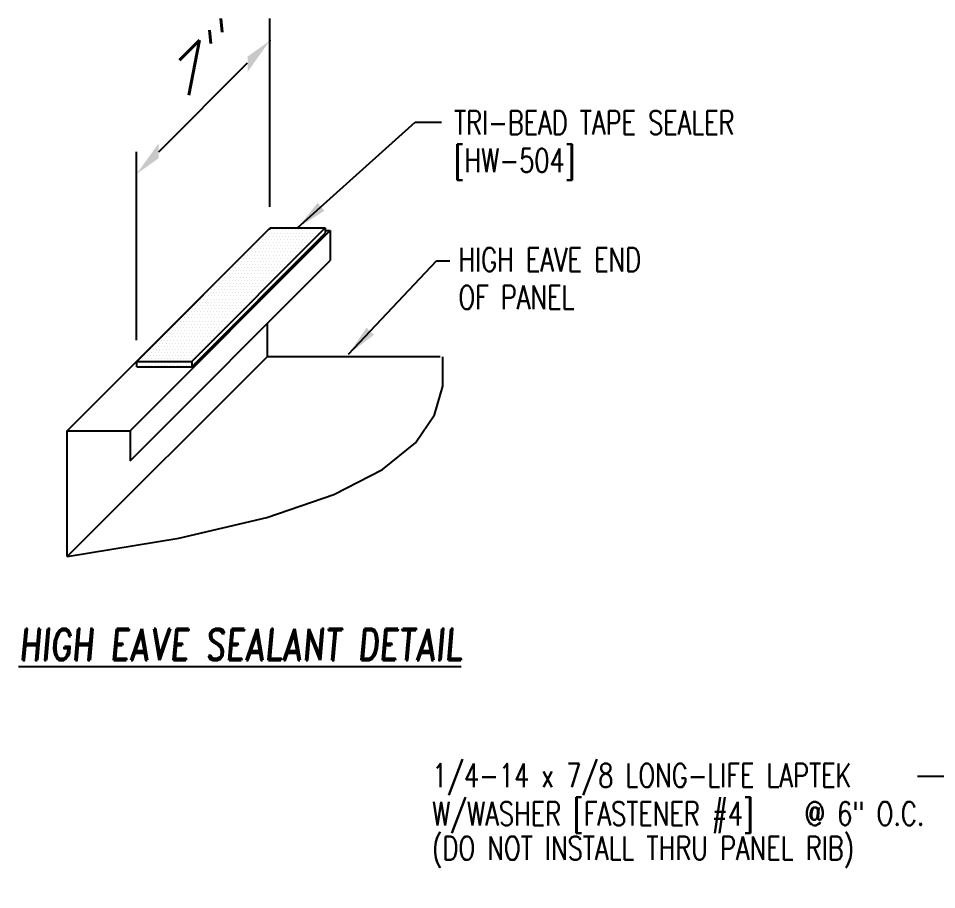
# Model space of a CAD drawing. Header units: inches. Extents: x 6.5 to 43, y 5.8 to 47.6.
# Drawn here: x 6.52 to 21.12, y 32.16 to 46.01 of the extents above; entities that cross this region are included whole.
import ezdxf

# ---------------------------------------------------------------- set-up
doc = ezdxf.new("R2010")
doc.units = ezdxf.units.IN
doc.header["$MEASUREMENT"] = 0
for name, color, linetype in [('DIM', 2, 'Continuous'), ('LABEL', 6, 'Continuous'), ('PANEL', 11, 'Continuous'), ('TAPE', 8, 'Continuous'), ('TEXT', 2, 'Continuous')]:
    doc.layers.add(name, color=color, linetype=linetype)
doc.styles.add('ROMAND', font='romand', dxfattribs={"height": 0.075})
doc.styles.add('ROMANS', font='ROMANS.SHX', dxfattribs={"width": 0.75})
doc.styles.add('TEXT', font='SIMPLEX', dxfattribs={"width": 0.75, "height": 6})
doc.styles.add('TEXT1', font='ROMANS.shx', dxfattribs={"width": 0.75, "height": 0.375})
doc.dimstyles.new('DETAIL$7', dxfattribs={"dimscale": 4, "dimtxt": 6, "dimasz": 0.125, "dimexe": 0.0625, "dimexo": 0.125, "dimgap": 0.0625, "dimtad": 1, "dimdec": 5, "dimzin": 3, "dimdsep": 46, "dimlunit": 4, "dimtxsty": 'TEXT', "dimblk": 'ARCHTICK', "dimcen": 0.0625, "dimclrd": 7, "dimclre": 7, "dimclrt": 2, "dimadec": 0, "dimazin": 0, "dimtfac": 0.666667, "dimtdec": 5, "dimtmove": 0, "dimatfit": 3, "dimfxl": 0, "dimfrac": 2, "dimtolj": 1, "dimtzin": 3, "dimarcsym": 0})

# ---------------------------------------------------------------- blocks, each defined once
blk = doc.blocks.new('FD-F4')
at = {"layer": 'TEXT', "style": 'TEXT1', "width": 0.75}
for s, p in [('1/4-14 x 7/8 LONG-LIFE LAPTEK', (0.0047, -0.0408)), ('W/WASHER [FASTENER #4]', (0.0047, -0.1926))]:
    blk.add_text(s, height=0.09375, dxfattribs=at).set_placement(p)
blk.add_attdef('(QUANTITY)', (1.4847, -0.1926), '', height=0.0938, dxfattribs=at)
at = {"layer": 'TEXT', "style": 'TEXT1', "flags": 1}
for tag, p in [('Color', (0.0624, -0.4349)), ('Calc', (0.0624, -0.4349)), ('Opt1', (0.0624, -0.4349)), ('Opt2', (0.0624, -0.4349)), ('Opt3', (0.0624, -0.4349)), ('Description', (0.0624, -0.4349)), ('Multiple', (0.0624, -0.4349)), ('Part', (0.0624, -0.4349)), ('Spare1', (0.0624, -0.6224)), ('Spare2', (0.0624, -0.6224)), ('Spare3', (0.0624, -0.6224)), ('Spare4', (0.0624, -0.6224)), ('Spare5', (0.0624, -0.6224)), ('Spare6', (0.0624, -0.6224)), ('Spare7', (0.0624, -0.6224)), ('Spare8', (0.0624, -0.6224)), ('Spare9', (0.0624, -0.6224)), ('Spare10', (0.0624, -0.6224))]:
    blk.add_attdef(tag, p, '', height=0.0938, dxfattribs=at)
blk = doc.blocks.new('*X19')
at = {"color": 0}
for p, q in [((73.725, 86.45), (73.725, 86.45)), ((73.775, 86.45), (73.775, 86.45)), ((73.8, 86.5), (73.8, 86.5)), ((73.825, 86.45), (73.825, 86.45)), ((73.85, 86.5), (73.85, 86.5)), ((73.875, 86.45), (73.875, 86.45)), ((73.9, 86.5), (73.9, 86.5)), ((73.925, 86.45), (73.925, 86.45)), ((73.95, 86.5), (73.95, 86.5)), ((73.975, 86.45), (73.975, 86.45)), ((74, 86.5), (74, 86.5)), ((74.025, 86.45), (74.025, 86.45)), ((74.05, 86.5), (74.05, 86.5)), ((74.075, 86.45), (74.075, 86.45)), ((74.1, 86.5), (74.1, 86.5)), ((74.125, 86.45), (74.125, 86.45)), ((74.15, 86.5), (74.15, 86.5)), ((74.175, 86.45), (74.175, 86.45)), ((74.2, 86.5), (74.2, 86.5)), ((74.225, 86.45), (74.225, 86.45)), ((74.25, 86.5), (74.25, 86.5)), ((74.275, 86.45), (74.275, 86.45)), ((74.3, 86.5), (74.3, 86.5)), ((74.325, 86.45), (74.325, 86.45)), ((74.35, 86.5), (74.35, 86.5)), ((74.375, 86.45), (74.375, 86.45)), ((74.4, 86.5), (74.4, 86.5)), ((74.425, 86.45), (74.425, 86.45)), ((74.45, 86.5), (74.45, 86.5)), ((74.475, 86.45), (74.475, 86.45)), ((74.5, 86.5), (74.5, 86.5)), ((74.525, 86.45), (74.525, 86.45)), ((74.55, 86.5), (74.55, 86.5)), ((74.575, 86.45), (74.575, 86.45)), ((74.6, 86.5), (74.6, 86.5)), ((74.625, 86.45), (74.625, 86.45)), ((74.675, 86.45), (74.675, 86.45)), ((73.6, 86.3), (73.6, 86.3)), ((73.625, 86.35), (73.625, 86.35)), ((73.65, 86.3), (73.65, 86.3)), ((73.675, 86.35), (73.675, 86.35)), ((73.7, 86.4), (73.7, 86.4)), ((73.7, 86.3), (73.7, 86.3)), ((73.725, 86.35), (73.725, 86.35)), ((73.75, 86.4), (73.75, 86.4)), ((73.75, 86.3), (73.75, 86.3)), ((73.775, 86.35), (73.775, 86.35)), ((73.8, 86.4), (73.8, 86.4)), ((73.8, 86.3), (73.8, 86.3)), ((73.825, 86.35), (73.825, 86.35)), ((73.85, 86.4), (73.85, 86.4)), ((73.85, 86.3), (73.85, 86.3)), ((73.875, 86.35), (73.875, 86.35)), ((73.9, 86.4), (73.9, 86.4)), ((73.9, 86.3), (73.9, 86.3)), ((73.925, 86.35), (73.925, 86.35)), ((73.95, 86.4), (73.95, 86.4)), ((73.95, 86.3), (73.95, 86.3)), ((73.975, 86.35), (73.975, 86.35)), ((74, 86.4), (74, 86.4)), ((74, 86.3), (74, 86.3)), ((74.025, 86.35), (74.025, 86.35)), ((74.05, 86.4), (74.05, 86.4)), ((74.05, 86.3), (74.05, 86.3)), ((74.075, 86.35), (74.075, 86.35)), ((74.1, 86.4), (74.1, 86.4)), ((74.1, 86.3), (74.1, 86.3)), ((74.125, 86.35), (74.125, 86.35)), ((74.15, 86.4), (74.15, 86.4)), ((74.15, 86.3), (74.15, 86.3)), ((74.175, 86.35), (74.175, 86.35)), ((74.2, 86.4), (74.2, 86.4)), ((74.2, 86.3), (74.2, 86.3)), ((74.225, 86.35), (74.225, 86.35)), ((74.25, 86.4), (74.25, 86.4)), ((74.25, 86.3), (74.25, 86.3)), ((74.275, 86.35), (74.275, 86.35)), ((74.3, 86.4), (74.3, 86.4)), ((74.3, 86.3), (74.3, 86.3)), ((74.325, 86.35), (74.325, 86.35)), ((74.35, 86.4), (74.35, 86.4)), ((74.35, 86.3), (74.35, 86.3)), ((74.375, 86.35), (74.375, 86.35)), ((74.4, 86.4), (74.4, 86.4)), ((74.4, 86.3), (74.4, 86.3)), ((74.425, 86.35), (74.425, 86.35)), ((74.45, 86.4), (74.45, 86.4)), ((74.45, 86.3), (74.45, 86.3)), ((74.475, 86.35), (74.475, 86.35)), ((74.5, 86.4), (74.5, 86.4)), ((74.5, 86.3), (74.5, 86.3)), ((74.525, 86.35), (74.525, 86.35)), ((74.55, 86.4), (74.55, 86.4)), ((74.575, 86.35), (74.575, 86.35)), ((74.6, 86.4), (74.6, 86.4)), ((73.425, 86.15), (73.425, 86.15)), ((73.475, 86.15), (73.475, 86.15)), ((73.5, 86.2), (73.5, 86.2)), ((73.525, 86.25), (73.525, 86.25)), ((73.525, 86.15), (73.525, 86.15)), ((73.55, 86.2), (73.55, 86.2)), ((73.575, 86.25), (73.575, 86.25)), ((73.575, 86.15), (73.575, 86.15)), ((73.6, 86.2), (73.6, 86.2)), ((73.625, 86.25), (73.625, 86.25)), ((73.625, 86.15), (73.625, 86.15)), ((73.65, 86.2), (73.65, 86.2)), ((73.675, 86.25), (73.675, 86.25)), ((73.675, 86.15), (73.675, 86.15)), ((73.7, 86.2), (73.7, 86.2)), ((73.725, 86.25), (73.725, 86.25)), ((73.725, 86.15), (73.725, 86.15)), ((73.75, 86.2), (73.75, 86.2)), ((73.775, 86.25), (73.775, 86.25)), ((73.775, 86.15), (73.775, 86.15)), ((73.8, 86.2), (73.8, 86.2)), ((73.825, 86.25), (73.825, 86.25)), ((73.825, 86.15), (73.825, 86.15)), ((73.85, 86.2), (73.85, 86.2)), ((73.875, 86.25), (73.875, 86.25)), ((73.875, 86.15), (73.875, 86.15)), ((73.9, 86.2), (73.9, 86.2)), ((73.925, 86.25), (73.925, 86.25)), ((73.925, 86.15), (73.925, 86.15)), ((73.95, 86.2), (73.95, 86.2)), ((73.975, 86.25), (73.975, 86.25)), ((73.975, 86.15), (73.975, 86.15)), ((74, 86.2), (74, 86.2)), ((74.025, 86.25), (74.025, 86.25)), ((74.025, 86.15), (74.025, 86.15)), ((74.05, 86.2), (74.05, 86.2)), ((74.075, 86.25), (74.075, 86.25)), ((74.075, 86.15), (74.075, 86.15)), ((74.1, 86.2), (74.1, 86.2)), ((74.125, 86.25), (74.125, 86.25)), ((74.125, 86.15), (74.125, 86.15)), ((74.15, 86.2), (74.15, 86.2)), ((74.175, 86.25), (74.175, 86.25)), ((74.175, 86.15), (74.175, 86.15)), ((74.2, 86.2), (74.2, 86.2)), ((74.225, 86.25), (74.225, 86.25)), ((74.225, 86.15), (74.225, 86.15)), ((74.25, 86.2), (74.25, 86.2)), ((74.275, 86.25), (74.275, 86.25)), ((74.275, 86.15), (74.275, 86.15)), ((74.3, 86.2), (74.3, 86.2)), ((74.325, 86.25), (74.325, 86.25)), ((74.325, 86.15), (74.325, 86.15)), ((74.35, 86.2), (74.35, 86.2)), ((74.375, 86.25), (74.375, 86.25)), ((74.375, 86.15), (74.375, 86.15)), ((74.4, 86.2), (74.4, 86.2)), ((74.425, 86.25), (74.425, 86.25)), ((74.475, 86.25), (74.475, 86.25)), ((73.3, 86), (73.3, 86)), ((73.325, 86.05), (73.325, 86.05)), ((73.35, 86), (73.35, 86)), ((73.375, 86.05), (73.375, 86.05)), ((73.4, 86.1), (73.4, 86.1)), ((73.4, 86), (73.4, 86)), ((73.425, 86.05), (73.425, 86.05)), ((73.45, 86.1), (73.45, 86.1)), ((73.45, 86), (73.45, 86)), ((73.475, 86.05), (73.475, 86.05)), ((73.5, 86.1), (73.5, 86.1)), ((73.5, 86), (73.5, 86)), ((73.525, 86.05), (73.525, 86.05)), ((73.55, 86.1), (73.55, 86.1)), ((73.55, 86), (73.55, 86)), ((73.575, 86.05), (73.575, 86.05)), ((73.6, 86.1), (73.6, 86.1)), ((73.6, 86), (73.6, 86)), ((73.625, 86.05), (73.625, 86.05)), ((73.65, 86.1), (73.65, 86.1)), ((73.65, 86), (73.65, 86)), ((73.675, 86.05), (73.675, 86.05)), ((73.7, 86.1), (73.7, 86.1)), ((73.7, 86), (73.7, 86)), ((73.725, 86.05), (73.725, 86.05)), ((73.75, 86.1), (73.75, 86.1)), ((73.75, 86), (73.75, 86)), ((73.775, 86.05), (73.775, 86.05)), ((73.8, 86.1), (73.8, 86.1)), ((73.8, 86), (73.8, 86)), ((73.825, 86.05), (73.825, 86.05)), ((73.85, 86.1), (73.85, 86.1)), ((73.85, 86), (73.85, 86)), ((73.875, 86.05), (73.875, 86.05)), ((73.9, 86.1), (73.9, 86.1)), ((73.9, 86), (73.9, 86)), ((73.925, 86.05), (73.925, 86.05)), ((73.95, 86.1), (73.95, 86.1)), ((73.95, 86), (73.95, 86)), ((73.975, 86.05), (73.975, 86.05)), ((74, 86.1), (74, 86.1)), ((74, 86), (74, 86)), ((74.025, 86.05), (74.025, 86.05)), ((74.05, 86.1), (74.05, 86.1)), ((74.05, 86), (74.05, 86)), ((74.075, 86.05), (74.075, 86.05)), ((74.1, 86.1), (74.1, 86.1)), ((74.1, 86), (74.1, 86)), ((74.125, 86.05), (74.125, 86.05)), ((74.15, 86.1), (74.15, 86.1)), ((74.15, 86), (74.15, 86)), ((74.175, 86.05), (74.175, 86.05)), ((74.2, 86.1), (74.2, 86.1)), ((74.2, 86), (74.2, 86)), ((74.225, 86.05), (74.225, 86.05)), ((74.25, 86.1), (74.25, 86.1)), ((74.275, 86.05), (74.275, 86.05)), ((74.3, 86.1), (74.3, 86.1)), ((73.125, 85.85), (73.125, 85.85)), ((73.175, 85.85), (73.175, 85.85)), ((73.2, 85.9), (73.2, 85.9)), ((73.225, 85.95), (73.225, 85.95)), ((73.225, 85.85), (73.225, 85.85)), ((73.25, 85.9), (73.25, 85.9)), ((73.275, 85.95), (73.275, 85.95)), ((73.275, 85.85), (73.275, 85.85)), ((73.3, 85.9), (73.3, 85.9)), ((73.325, 85.95), (73.325, 85.95)), ((73.325, 85.85), (73.325, 85.85)), ((73.35, 85.9), (73.35, 85.9)), ((73.375, 85.95), (73.375, 85.95)), ((73.375, 85.85), (73.375, 85.85)), ((73.4, 85.9), (73.4, 85.9)), ((73.425, 85.95), (73.425, 85.95)), ((73.425, 85.85), (73.425, 85.85)), ((73.45, 85.9), (73.45, 85.9)), ((73.475, 85.95), (73.475, 85.95)), ((73.475, 85.85), (73.475, 85.85)), ((73.5, 85.9), (73.5, 85.9)), ((73.525, 85.95), (73.525, 85.95)), ((73.525, 85.85), (73.525, 85.85)), ((73.55, 85.9), (73.55, 85.9)), ((73.575, 85.95), (73.575, 85.95)), ((73.575, 85.85), (73.575, 85.85)), ((73.6, 85.9), (73.6, 85.9)), ((73.625, 85.95), (73.625, 85.95)), ((73.625, 85.85), (73.625, 85.85)), ((73.65, 85.9), (73.65, 85.9)), ((73.675, 85.95), (73.675, 85.95)), ((73.675, 85.85), (73.675, 85.85)), ((73.7, 85.9), (73.7, 85.9)), ((73.725, 85.95), (73.725, 85.95)), ((73.725, 85.85), (73.725, 85.85)), ((73.75, 85.9), (73.75, 85.9)), ((73.775, 85.95), (73.775, 85.95)), ((73.775, 85.85), (73.775, 85.85)), ((73.8, 85.9), (73.8, 85.9)), ((73.825, 85.95), (73.825, 85.95)), ((73.825, 85.85), (73.825, 85.85)), ((73.85, 85.9), (73.85, 85.9)), ((73.875, 85.95), (73.875, 85.95)), ((73.875, 85.85), (73.875, 85.85)), ((73.9, 85.9), (73.9, 85.9)), ((73.925, 85.95), (73.925, 85.95)), ((73.925, 85.85), (73.925, 85.85)), ((73.95, 85.9), (73.95, 85.9)), ((73.975, 85.95), (73.975, 85.95)), ((73.975, 85.85), (73.975, 85.85)), ((74, 85.9), (74, 85.9)), ((74.025, 85.95), (74.025, 85.95)), ((74.025, 85.85), (74.025, 85.85)), ((74.05, 85.9), (74.05, 85.9)), ((74.075, 85.95), (74.075, 85.95)), ((74.075, 85.85), (74.075, 85.85)), ((74.1, 85.9), (74.1, 85.9)), ((74.125, 85.95), (74.125, 85.95)), ((74.175, 85.95), (74.175, 85.95)), ((73, 85.7), (73, 85.7)), ((73.025, 85.75), (73.025, 85.75)), ((73.05, 85.7), (73.05, 85.7)), ((73.075, 85.75), (73.075, 85.75)), ((73.1, 85.8), (73.1, 85.8)), ((73.1, 85.7), (73.1, 85.7)), ((73.125, 85.75), (73.125, 85.75)), ((73.15, 85.8), (73.15, 85.8)), ((73.15, 85.7), (73.15, 85.7)), ((73.175, 85.75), (73.175, 85.75)), ((73.2, 85.8), (73.2, 85.8)), ((73.2, 85.7), (73.2, 85.7)), ((73.225, 85.75), (73.225, 85.75)), ((73.25, 85.8), (73.25, 85.8)), ((73.25, 85.7), (73.25, 85.7)), ((73.275, 85.75), (73.275, 85.75)), ((73.3, 85.8), (73.3, 85.8)), ((73.3, 85.7), (73.3, 85.7)), ((73.325, 85.75), (73.325, 85.75)), ((73.35, 85.8), (73.35, 85.8)), ((73.35, 85.7), (73.35, 85.7)), ((73.375, 85.75), (73.375, 85.75)), ((73.4, 85.8), (73.4, 85.8)), ((73.4, 85.7), (73.4, 85.7)), ((73.425, 85.75), (73.425, 85.75)), ((73.45, 85.8), (73.45, 85.8)), ((73.45, 85.7), (73.45, 85.7)), ((73.475, 85.75), (73.475, 85.75)), ((73.5, 85.8), (73.5, 85.8)), ((73.5, 85.7), (73.5, 85.7)), ((73.525, 85.75), (73.525, 85.75)), ((73.55, 85.8), (73.55, 85.8)), ((73.55, 85.7), (73.55, 85.7)), ((73.575, 85.75), (73.575, 85.75)), ((73.6, 85.8), (73.6, 85.8)), ((73.6, 85.7), (73.6, 85.7)), ((73.625, 85.75), (73.625, 85.75)), ((73.65, 85.8), (73.65, 85.8)), ((73.65, 85.7), (73.65, 85.7)), ((73.675, 85.75), (73.675, 85.75)), ((73.7, 85.8), (73.7, 85.8)), ((73.7, 85.7), (73.7, 85.7)), ((73.725, 85.75), (73.725, 85.75)), ((73.75, 85.8), (73.75, 85.8)), ((73.75, 85.7), (73.75, 85.7)), ((73.775, 85.75), (73.775, 85.75)), ((73.8, 85.8), (73.8, 85.8)), ((73.8, 85.7), (73.8, 85.7)), ((73.825, 85.75), (73.825, 85.75)), ((73.85, 85.8), (73.85, 85.8)), ((73.85, 85.7), (73.85, 85.7)), ((73.875, 85.75), (73.875, 85.75)), ((73.9, 85.8), (73.9, 85.8)), ((73.9, 85.7), (73.9, 85.7)), ((73.925, 85.75), (73.925, 85.75)), ((73.95, 85.8), (73.95, 85.8)), ((73.975, 85.75), (73.975, 85.75)), ((74, 85.8), (74, 85.8)), ((72.825, 85.55), (72.825, 85.55)), ((72.875, 85.55), (72.875, 85.55)), ((72.9, 85.6), (72.9, 85.6)), ((72.925, 85.65), (72.925, 85.65)), ((72.925, 85.55), (72.925, 85.55)), ((72.95, 85.6), (72.95, 85.6)), ((72.975, 85.65), (72.975, 85.65)), ((72.975, 85.55), (72.975, 85.55)), ((73, 85.6), (73, 85.6)), ((73.025, 85.65), (73.025, 85.65)), ((73.025, 85.55), (73.025, 85.55)), ((73.05, 85.6), (73.05, 85.6)), ((73.075, 85.65), (73.075, 85.65)), ((73.075, 85.55), (73.075, 85.55)), ((73.1, 85.6), (73.1, 85.6)), ((73.125, 85.65), (73.125, 85.65)), ((73.125, 85.55), (73.125, 85.55)), ((73.15, 85.6), (73.15, 85.6)), ((73.175, 85.65), (73.175, 85.65)), ((73.175, 85.55), (73.175, 85.55)), ((73.2, 85.6), (73.2, 85.6)), ((73.225, 85.65), (73.225, 85.65)), ((73.225, 85.55), (73.225, 85.55)), ((73.25, 85.6), (73.25, 85.6)), ((73.275, 85.65), (73.275, 85.65)), ((73.275, 85.55), (73.275, 85.55)), ((73.3, 85.6), (73.3, 85.6)), ((73.325, 85.65), (73.325, 85.65)), ((73.325, 85.55), (73.325, 85.55)), ((73.35, 85.6), (73.35, 85.6)), ((73.375, 85.65), (73.375, 85.65)), ((73.375, 85.55), (73.375, 85.55)), ((73.4, 85.6), (73.4, 85.6)), ((73.425, 85.65), (73.425, 85.65)), ((73.425, 85.55), (73.425, 85.55)), ((73.45, 85.6), (73.45, 85.6)), ((73.475, 85.65), (73.475, 85.65)), ((73.475, 85.55), (73.475, 85.55)), ((73.5, 85.6), (73.5, 85.6)), ((73.525, 85.65), (73.525, 85.65)), ((73.525, 85.55), (73.525, 85.55)), ((73.55, 85.6), (73.55, 85.6)), ((73.575, 85.65), (73.575, 85.65)), ((73.575, 85.55), (73.575, 85.55)), ((73.6, 85.6), (73.6, 85.6)), ((73.625, 85.65), (73.625, 85.65)), ((73.625, 85.55), (73.625, 85.55)), ((73.65, 85.6), (73.65, 85.6)), ((73.675, 85.65), (73.675, 85.65)), ((73.675, 85.55), (73.675, 85.55)), ((73.7, 85.6), (73.7, 85.6)), ((73.725, 85.65), (73.725, 85.65)), ((73.725, 85.55), (73.725, 85.55)), ((73.75, 85.6), (73.75, 85.6)), ((73.775, 85.65), (73.775, 85.65)), ((73.775, 85.55), (73.775, 85.55)), ((73.8, 85.6), (73.8, 85.6)), ((73.825, 85.65), (73.825, 85.65)), ((73.875, 85.65), (73.875, 85.65)), ((72.725, 85.45), (72.725, 85.45)), ((72.775, 85.45), (72.775, 85.45)), ((72.8, 85.5), (72.8, 85.5)), ((72.825, 85.45), (72.825, 85.45)), ((72.85, 85.5), (72.85, 85.5)), ((72.875, 85.45), (72.875, 85.45)), ((72.9, 85.5), (72.9, 85.5)), ((72.925, 85.45), (72.925, 85.45)), ((72.95, 85.5), (72.95, 85.5)), ((72.975, 85.45), (72.975, 85.45)), ((73, 85.5), (73, 85.5)), ((73.025, 85.45), (73.025, 85.45)), ((73.05, 85.5), (73.05, 85.5)), ((73.075, 85.45), (73.075, 85.45)), ((73.1, 85.5), (73.1, 85.5)), ((73.125, 85.45), (73.125, 85.45)), ((73.15, 85.5), (73.15, 85.5)), ((73.175, 85.45), (73.175, 85.45)), ((73.2, 85.5), (73.2, 85.5)), ((73.225, 85.45), (73.225, 85.45)), ((73.25, 85.5), (73.25, 85.5)), ((73.275, 85.45), (73.275, 85.45)), ((73.3, 85.5), (73.3, 85.5)), ((73.325, 85.45), (73.325, 85.45)), ((73.35, 85.5), (73.35, 85.5)), ((73.375, 85.45), (73.375, 85.45)), ((73.4, 85.5), (73.4, 85.5)), ((73.425, 85.45), (73.425, 85.45)), ((73.45, 85.5), (73.45, 85.5)), ((73.475, 85.45), (73.475, 85.45)), ((73.5, 85.5), (73.5, 85.5)), ((73.525, 85.45), (73.525, 85.45)), ((73.55, 85.5), (73.55, 85.5)), ((73.575, 85.45), (73.575, 85.45)), ((73.6, 85.5), (73.6, 85.5)), ((73.625, 85.45), (73.625, 85.45)), ((73.65, 85.5), (73.65, 85.5)), ((73.675, 85.45), (73.675, 85.45)), ((73.7, 85.5), (73.7, 85.5)), ((72.6, 85.3), (72.6, 85.3)), ((72.625, 85.35), (72.625, 85.35)), ((72.65, 85.3), (72.65, 85.3)), ((72.675, 85.35), (72.675, 85.35)), ((72.7, 85.4), (72.7, 85.4)), ((72.7, 85.3), (72.7, 85.3)), ((72.725, 85.35), (72.725, 85.35)), ((72.75, 85.4), (72.75, 85.4)), ((72.75, 85.3), (72.75, 85.3)), ((72.775, 85.35), (72.775, 85.35)), ((72.8, 85.4), (72.8, 85.4)), ((72.8, 85.3), (72.8, 85.3)), ((72.825, 85.35), (72.825, 85.35)), ((72.85, 85.4), (72.85, 85.4)), ((72.85, 85.3), (72.85, 85.3)), ((72.875, 85.35), (72.875, 85.35)), ((72.9, 85.4), (72.9, 85.4)), ((72.9, 85.3), (72.9, 85.3)), ((72.925, 85.35), (72.925, 85.35)), ((72.95, 85.4), (72.95, 85.4)), ((72.95, 85.3), (72.95, 85.3)), ((72.975, 85.35), (72.975, 85.35)), ((73, 85.4), (73, 85.4)), ((73, 85.3), (73, 85.3)), ((73.025, 85.35), (73.025, 85.35)), ((73.05, 85.4), (73.05, 85.4)), ((73.05, 85.3), (73.05, 85.3)), ((73.075, 85.35), (73.075, 85.35)), ((73.1, 85.4), (73.1, 85.4)), ((73.1, 85.3), (73.1, 85.3)), ((73.125, 85.35), (73.125, 85.35)), ((73.15, 85.4), (73.15, 85.4)), ((73.15, 85.3), (73.15, 85.3)), ((73.175, 85.35), (73.175, 85.35)), ((73.2, 85.4), (73.2, 85.4)), ((73.2, 85.3), (73.2, 85.3)), ((73.225, 85.35), (73.225, 85.35)), ((73.25, 85.4), (73.25, 85.4)), ((73.25, 85.3), (73.25, 85.3)), ((73.275, 85.35), (73.275, 85.35)), ((73.3, 85.4), (73.3, 85.4)), ((73.3, 85.3), (73.3, 85.3)), ((73.325, 85.35), (73.325, 85.35)), ((73.35, 85.4), (73.35, 85.4)), ((73.35, 85.3), (73.35, 85.3)), ((73.375, 85.35), (73.375, 85.35)), ((73.4, 85.4), (73.4, 85.4)), ((73.4, 85.3), (73.4, 85.3)), ((73.425, 85.35), (73.425, 85.35)), ((73.45, 85.4), (73.45, 85.4)), ((73.45, 85.3), (73.45, 85.3)), ((73.475, 85.35), (73.475, 85.35)), ((73.5, 85.4), (73.5, 85.4)), ((73.5, 85.3), (73.5, 85.3)), ((73.525, 85.35), (73.525, 85.35)), ((73.55, 85.4), (73.55, 85.4)), ((73.575, 85.35), (73.575, 85.35)), ((73.6, 85.4), (73.6, 85.4)), ((72.425, 85.15), (72.425, 85.15)), ((72.475, 85.15), (72.475, 85.15)), ((72.5, 85.2), (72.5, 85.2)), ((72.525, 85.25), (72.525, 85.25)), ((72.525, 85.15), (72.525, 85.15)), ((72.55, 85.2), (72.55, 85.2)), ((72.575, 85.25), (72.575, 85.25)), ((72.575, 85.15), (72.575, 85.15)), ((72.6, 85.2), (72.6, 85.2)), ((72.625, 85.25), (72.625, 85.25)), ((72.625, 85.15), (72.625, 85.15)), ((72.65, 85.2), (72.65, 85.2)), ((72.675, 85.25), (72.675, 85.25)), ((72.675, 85.15), (72.675, 85.15)), ((72.7, 85.2), (72.7, 85.2)), ((72.725, 85.25), (72.725, 85.25)), ((72.725, 85.15), (72.725, 85.15)), ((72.75, 85.2), (72.75, 85.2)), ((72.775, 85.25), (72.775, 85.25)), ((72.775, 85.15), (72.775, 85.15)), ((72.8, 85.2), (72.8, 85.2)), ((72.825, 85.25), (72.825, 85.25)), ((72.825, 85.15), (72.825, 85.15)), ((72.85, 85.2), (72.85, 85.2)), ((72.875, 85.25), (72.875, 85.25)), ((72.875, 85.15), (72.875, 85.15)), ((72.9, 85.2), (72.9, 85.2)), ((72.925, 85.25), (72.925, 85.25)), ((72.925, 85.15), (72.925, 85.15)), ((72.95, 85.2), (72.95, 85.2)), ((72.975, 85.25), (72.975, 85.25)), ((72.975, 85.15), (72.975, 85.15)), ((73, 85.2), (73, 85.2)), ((73.025, 85.25), (73.025, 85.25)), ((73.025, 85.15), (73.025, 85.15)), ((73.05, 85.2), (73.05, 85.2)), ((73.075, 85.25), (73.075, 85.25)), ((73.075, 85.15), (73.075, 85.15)), ((73.1, 85.2), (73.1, 85.2)), ((73.125, 85.25), (73.125, 85.25)), ((73.125, 85.15), (73.125, 85.15)), ((73.15, 85.2), (73.15, 85.2)), ((73.175, 85.25), (73.175, 85.25)), ((73.175, 85.15), (73.175, 85.15)), ((73.2, 85.2), (73.2, 85.2)), ((73.225, 85.25), (73.225, 85.25)), ((73.225, 85.15), (73.225, 85.15)), ((73.25, 85.2), (73.25, 85.2)), ((73.275, 85.25), (73.275, 85.25)), ((73.275, 85.15), (73.275, 85.15)), ((73.3, 85.2), (73.3, 85.2)), ((73.325, 85.25), (73.325, 85.25)), ((73.325, 85.15), (73.325, 85.15)), ((73.35, 85.2), (73.35, 85.2)), ((73.375, 85.25), (73.375, 85.25)), ((73.375, 85.15), (73.375, 85.15)), ((73.4, 85.2), (73.4, 85.2)), ((73.425, 85.25), (73.425, 85.25)), ((73.475, 85.25), (73.475, 85.25)), ((72.3, 85), (72.3, 85)), ((72.325, 85.05), (72.325, 85.05)), ((72.35, 85), (72.35, 85)), ((72.375, 85.05), (72.375, 85.05)), ((72.4, 85.1), (72.4, 85.1)), ((72.4, 85), (72.4, 85)), ((72.425, 85.05), (72.425, 85.05)), ((72.45, 85.1), (72.45, 85.1)), ((72.45, 85), (72.45, 85)), ((72.475, 85.05), (72.475, 85.05)), ((72.5, 85.1), (72.5, 85.1)), ((72.5, 85), (72.5, 85)), ((72.525, 85.05), (72.525, 85.05)), ((72.55, 85.1), (72.55, 85.1)), ((72.55, 85), (72.55, 85)), ((72.575, 85.05), (72.575, 85.05)), ((72.6, 85.1), (72.6, 85.1)), ((72.6, 85), (72.6, 85)), ((72.625, 85.05), (72.625, 85.05)), ((72.65, 85.1), (72.65, 85.1)), ((72.65, 85), (72.65, 85)), ((72.675, 85.05), (72.675, 85.05)), ((72.7, 85.1), (72.7, 85.1)), ((72.7, 85), (72.7, 85)), ((72.725, 85.05), (72.725, 85.05)), ((72.75, 85.1), (72.75, 85.1)), ((72.75, 85), (72.75, 85)), ((72.775, 85.05), (72.775, 85.05)), ((72.8, 85.1), (72.8, 85.1)), ((72.8, 85), (72.8, 85)), ((72.825, 85.05), (72.825, 85.05)), ((72.85, 85.1), (72.85, 85.1)), ((72.85, 85), (72.85, 85)), ((72.875, 85.05), (72.875, 85.05)), ((72.9, 85.1), (72.9, 85.1)), ((72.9, 85), (72.9, 85)), ((72.925, 85.05), (72.925, 85.05)), ((72.95, 85.1), (72.95, 85.1)), ((72.95, 85), (72.95, 85)), ((72.975, 85.05), (72.975, 85.05)), ((73, 85.1), (73, 85.1)), ((73, 85), (73, 85)), ((73.025, 85.05), (73.025, 85.05)), ((73.05, 85.1), (73.05, 85.1)), ((73.05, 85), (73.05, 85)), ((73.075, 85.05), (73.075, 85.05)), ((73.1, 85.1), (73.1, 85.1)), ((73.1, 85), (73.1, 85)), ((73.125, 85.05), (73.125, 85.05)), ((73.15, 85.1), (73.15, 85.1)), ((73.15, 85), (73.15, 85)), ((73.175, 85.05), (73.175, 85.05)), ((73.2, 85.1), (73.2, 85.1)), ((73.2, 85), (73.2, 85)), ((73.225, 85.05), (73.225, 85.05)), ((73.25, 85.1), (73.25, 85.1)), ((73.275, 85.05), (73.275, 85.05)), ((73.3, 85.1), (73.3, 85.1)), ((72.125, 84.85), (72.125, 84.85)), ((72.175, 84.85), (72.175, 84.85)), ((72.2, 84.9), (72.2, 84.9)), ((72.225, 84.95), (72.225, 84.95)), ((72.225, 84.85), (72.225, 84.85)), ((72.25, 84.9), (72.25, 84.9)), ((72.275, 84.95), (72.275, 84.95)), ((72.275, 84.85), (72.275, 84.85)), ((72.3, 84.9), (72.3, 84.9)), ((72.325, 84.95), (72.325, 84.95)), ((72.325, 84.85), (72.325, 84.85)), ((72.35, 84.9), (72.35, 84.9)), ((72.375, 84.95), (72.375, 84.95)), ((72.375, 84.85), (72.375, 84.85)), ((72.4, 84.9), (72.4, 84.9)), ((72.425, 84.95), (72.425, 84.95)), ((72.425, 84.85), (72.425, 84.85)), ((72.45, 84.9), (72.45, 84.9)), ((72.475, 84.95), (72.475, 84.95)), ((72.475, 84.85), (72.475, 84.85)), ((72.5, 84.9), (72.5, 84.9)), ((72.525, 84.95), (72.525, 84.95)), ((72.525, 84.85), (72.525, 84.85)), ((72.55, 84.9), (72.55, 84.9)), ((72.575, 84.95), (72.575, 84.95)), ((72.575, 84.85), (72.575, 84.85)), ((72.6, 84.9), (72.6, 84.9)), ((72.625, 84.95), (72.625, 84.95)), ((72.625, 84.85), (72.625, 84.85)), ((72.65, 84.9), (72.65, 84.9)), ((72.675, 84.95), (72.675, 84.95)), ((72.675, 84.85), (72.675, 84.85)), ((72.7, 84.9), (72.7, 84.9)), ((72.725, 84.95), (72.725, 84.95)), ((72.725, 84.85), (72.725, 84.85)), ((72.75, 84.9), (72.75, 84.9)), ((72.775, 84.95), (72.775, 84.95)), ((72.775, 84.85), (72.775, 84.85)), ((72.8, 84.9), (72.8, 84.9)), ((72.825, 84.95), (72.825, 84.95)), ((72.825, 84.85), (72.825, 84.85)), ((72.85, 84.9), (72.85, 84.9)), ((72.875, 84.95), (72.875, 84.95)), ((72.875, 84.85), (72.875, 84.85)), ((72.9, 84.9), (72.9, 84.9)), ((72.925, 84.95), (72.925, 84.95)), ((72.925, 84.85), (72.925, 84.85)), ((72.95, 84.9), (72.95, 84.9)), ((72.975, 84.95), (72.975, 84.95)), ((72.975, 84.85), (72.975, 84.85)), ((73, 84.9), (73, 84.9)), ((73.025, 84.95), (73.025, 84.95)), ((73.025, 84.85), (73.025, 84.85)), ((73.05, 84.9), (73.05, 84.9)), ((73.075, 84.95), (73.075, 84.95)), ((73.075, 84.85), (73.075, 84.85)), ((73.1, 84.9), (73.1, 84.9)), ((73.125, 84.95), (73.125, 84.95)), ((73.175, 84.95), (73.175, 84.95)), ((72, 84.7), (72, 84.7)), ((72.025, 84.75), (72.025, 84.75)), ((72.05, 84.7), (72.05, 84.7)), ((72.075, 84.75), (72.075, 84.75)), ((72.1, 84.8), (72.1, 84.8)), ((72.1, 84.7), (72.1, 84.7)), ((72.125, 84.75), (72.125, 84.75)), ((72.15, 84.8), (72.15, 84.8)), ((72.15, 84.7), (72.15, 84.7)), ((72.175, 84.75), (72.175, 84.75)), ((72.2, 84.8), (72.2, 84.8)), ((72.2, 84.7), (72.2, 84.7)), ((72.225, 84.75), (72.225, 84.75)), ((72.25, 84.8), (72.25, 84.8)), ((72.25, 84.7), (72.25, 84.7)), ((72.275, 84.75), (72.275, 84.75)), ((72.3, 84.8), (72.3, 84.8)), ((72.3, 84.7), (72.3, 84.7)), ((72.325, 84.75), (72.325, 84.75)), ((72.35, 84.8), (72.35, 84.8)), ((72.35, 84.7), (72.35, 84.7)), ((72.375, 84.75), (72.375, 84.75)), ((72.4, 84.8), (72.4, 84.8)), ((72.4, 84.7), (72.4, 84.7)), ((72.425, 84.75), (72.425, 84.75)), ((72.45, 84.8), (72.45, 84.8)), ((72.45, 84.7), (72.45, 84.7)), ((72.475, 84.75), (72.475, 84.75)), ((72.5, 84.8), (72.5, 84.8)), ((72.5, 84.7), (72.5, 84.7)), ((72.525, 84.75), (72.525, 84.75)), ((72.55, 84.8), (72.55, 84.8)), ((72.55, 84.7), (72.55, 84.7)), ((72.575, 84.75), (72.575, 84.75)), ((72.6, 84.8), (72.6, 84.8)), ((72.6, 84.7), (72.6, 84.7)), ((72.625, 84.75), (72.625, 84.75)), ((72.65, 84.8), (72.65, 84.8)), ((72.65, 84.7), (72.65, 84.7)), ((72.675, 84.75), (72.675, 84.75)), ((72.7, 84.8), (72.7, 84.8)), ((72.7, 84.7), (72.7, 84.7)), ((72.725, 84.75), (72.725, 84.75)), ((72.75, 84.8), (72.75, 84.8)), ((72.75, 84.7), (72.75, 84.7)), ((72.775, 84.75), (72.775, 84.75)), ((72.8, 84.8), (72.8, 84.8)), ((72.8, 84.7), (72.8, 84.7)), ((72.825, 84.75), (72.825, 84.75)), ((72.85, 84.8), (72.85, 84.8)), ((72.85, 84.7), (72.85, 84.7)), ((72.875, 84.75), (72.875, 84.75)), ((72.9, 84.8), (72.9, 84.8)), ((72.9, 84.7), (72.9, 84.7)), ((72.925, 84.75), (72.925, 84.75)), ((72.95, 84.8), (72.95, 84.8)), ((72.975, 84.75), (72.975, 84.75)), ((73, 84.8), (73, 84.8)), ((71.825, 84.55), (71.825, 84.55)), ((71.875, 84.55), (71.875, 84.55)), ((71.9, 84.6), (71.9, 84.6)), ((71.925, 84.65), (71.925, 84.65)), ((71.925, 84.55), (71.925, 84.55)), ((71.95, 84.6), (71.95, 84.6)), ((71.975, 84.65), (71.975, 84.65)), ((71.975, 84.55), (71.975, 84.55)), ((72, 84.6), (72, 84.6)), ((72.025, 84.65), (72.025, 84.65)), ((72.025, 84.55), (72.025, 84.55)), ((72.05, 84.6), (72.05, 84.6)), ((72.075, 84.65), (72.075, 84.65)), ((72.075, 84.55), (72.075, 84.55)), ((72.1, 84.6), (72.1, 84.6)), ((72.125, 84.65), (72.125, 84.65)), ((72.125, 84.55), (72.125, 84.55)), ((72.15, 84.6), (72.15, 84.6)), ((72.175, 84.65), (72.175, 84.65)), ((72.175, 84.55), (72.175, 84.55)), ((72.2, 84.6), (72.2, 84.6)), ((72.225, 84.65), (72.225, 84.65)), ((72.225, 84.55), (72.225, 84.55)), ((72.25, 84.6), (72.25, 84.6)), ((72.275, 84.65), (72.275, 84.65)), ((72.275, 84.55), (72.275, 84.55)), ((72.3, 84.6), (72.3, 84.6)), ((72.325, 84.65), (72.325, 84.65)), ((72.325, 84.55), (72.325, 84.55)), ((72.35, 84.6), (72.35, 84.6)), ((72.375, 84.65), (72.375, 84.65)), ((72.375, 84.55), (72.375, 84.55)), ((72.4, 84.6), (72.4, 84.6)), ((72.425, 84.65), (72.425, 84.65)), ((72.425, 84.55), (72.425, 84.55)), ((72.45, 84.6), (72.45, 84.6)), ((72.475, 84.65), (72.475, 84.65)), ((72.475, 84.55), (72.475, 84.55)), ((72.5, 84.6), (72.5, 84.6)), ((72.525, 84.65), (72.525, 84.65)), ((72.525, 84.55), (72.525, 84.55)), ((72.55, 84.6), (72.55, 84.6)), ((72.575, 84.65), (72.575, 84.65)), ((72.575, 84.55), (72.575, 84.55)), ((72.6, 84.6), (72.6, 84.6)), ((72.625, 84.65), (72.625, 84.65)), ((72.625, 84.55), (72.625, 84.55)), ((72.65, 84.6), (72.65, 84.6)), ((72.675, 84.65), (72.675, 84.65)), ((72.675, 84.55), (72.675, 84.55)), ((72.7, 84.6), (72.7, 84.6)), ((72.725, 84.65), (72.725, 84.65)), ((72.725, 84.55), (72.725, 84.55)), ((72.75, 84.6), (72.75, 84.6)), ((72.775, 84.65), (72.775, 84.65)), ((72.775, 84.55), (72.775, 84.55)), ((72.8, 84.6), (72.8, 84.6)), ((72.825, 84.65), (72.825, 84.65)), ((72.875, 84.65), (72.875, 84.65)), ((71.7, 84.4), (71.7, 84.4)), ((71.725, 84.45), (71.725, 84.45)), ((71.75, 84.4), (71.75, 84.4)), ((71.775, 84.45), (71.775, 84.45)), ((71.8, 84.5), (71.8, 84.5)), ((71.8, 84.4), (71.8, 84.4)), ((71.825, 84.45), (71.825, 84.45)), ((71.85, 84.5), (71.85, 84.5)), ((71.85, 84.4), (71.85, 84.4)), ((71.875, 84.45), (71.875, 84.45)), ((71.9, 84.5), (71.9, 84.5)), ((71.9, 84.4), (71.9, 84.4)), ((71.925, 84.45), (71.925, 84.45)), ((71.95, 84.5), (71.95, 84.5)), ((71.95, 84.4), (71.95, 84.4)), ((71.975, 84.45), (71.975, 84.45)), ((72, 84.5), (72, 84.5)), ((72, 84.4), (72, 84.4)), ((72.025, 84.45), (72.025, 84.45)), ((72.05, 84.5), (72.05, 84.5)), ((72.05, 84.4), (72.05, 84.4)), ((72.075, 84.45), (72.075, 84.45)), ((72.1, 84.5), (72.1, 84.5)), ((72.1, 84.4), (72.1, 84.4)), ((72.125, 84.45), (72.125, 84.45)), ((72.15, 84.5), (72.15, 84.5)), ((72.15, 84.4), (72.15, 84.4)), ((72.175, 84.45), (72.175, 84.45)), ((72.2, 84.5), (72.2, 84.5)), ((72.2, 84.4), (72.2, 84.4)), ((72.225, 84.45), (72.225, 84.45)), ((72.25, 84.5), (72.25, 84.5)), ((72.25, 84.4), (72.25, 84.4)), ((72.275, 84.45), (72.275, 84.45)), ((72.3, 84.5), (72.3, 84.5)), ((72.3, 84.4), (72.3, 84.4)), ((72.325, 84.45), (72.325, 84.45)), ((72.35, 84.5), (72.35, 84.5)), ((72.35, 84.4), (72.35, 84.4)), ((72.375, 84.45), (72.375, 84.45)), ((72.4, 84.5), (72.4, 84.5)), ((72.4, 84.4), (72.4, 84.4)), ((72.425, 84.45), (72.425, 84.45)), ((72.45, 84.5), (72.45, 84.5)), ((72.45, 84.4), (72.45, 84.4)), ((72.475, 84.45), (72.475, 84.45)), ((72.5, 84.5), (72.5, 84.5)), ((72.5, 84.4), (72.5, 84.4)), ((72.525, 84.45), (72.525, 84.45)), ((72.55, 84.5), (72.55, 84.5)), ((72.55, 84.4), (72.55, 84.4)), ((72.575, 84.45), (72.575, 84.45)), ((72.6, 84.5), (72.6, 84.5)), ((72.6, 84.4), (72.6, 84.4)), ((72.625, 84.45), (72.625, 84.45)), ((72.65, 84.5), (72.65, 84.5)), ((72.675, 84.45), (72.675, 84.45)), ((72.7, 84.5), (72.7, 84.5)), ((71.725, 84.35), (71.725, 84.35)), ((71.775, 84.35), (71.775, 84.35)), ((71.825, 84.35), (71.825, 84.35)), ((71.875, 84.35), (71.875, 84.35)), ((71.925, 84.35), (71.925, 84.35)), ((71.975, 84.35), (71.975, 84.35)), ((72.025, 84.35), (72.025, 84.35)), ((72.075, 84.35), (72.075, 84.35)), ((72.125, 84.35), (72.125, 84.35)), ((72.175, 84.35), (72.175, 84.35)), ((72.225, 84.35), (72.225, 84.35)), ((72.275, 84.35), (72.275, 84.35)), ((72.325, 84.35), (72.325, 84.35)), ((72.375, 84.35), (72.375, 84.35)), ((72.425, 84.35), (72.425, 84.35)), ((72.475, 84.35), (72.475, 84.35)), ((72.525, 84.35), (72.525, 84.35)), ((72.575, 84.35), (72.575, 84.35))]:
    blk.add_line(p, q, dxfattribs=at)
blk = doc.blocks.new('_ArchTick')
at = {"color": 0, "linetype": 'ByBlock', "const_width": 0.15}
blk.add_lwpolyline([(-0.5, -0.5), (0.5, 0.5)], dxfattribs=at)
blk = doc.blocks.new('dsc-HW-504')
at = {"layer": 'TEXT', "style": 'TEXT1', "width": 0.75}
for s, p in [('TRI-BEAD TAPE SEALER', (0, 0)), ('[HW-504]', (0, -0.6))]:
    blk.add_text(s, height=0.375, dxfattribs=at).set_placement(p)
at = {"layer": 'TEXT', "style": 'TEXT1', "flags": 1}
for tag, p in [('COLOR', (0, -1.2)), ('CALC', (0, -1.2)), ('OPT1', (0, -1.2)), ('OPT2', (0, -1.2)), ('OPT3', (0, -1.2)), ('GAGE', (0, -1.2)), ('SHPLN', (0, -1.2)), ('PART', (0, -1.2)), ('DESCRIPTION', (0, -1.2)), ('MULTIPLE', (0, -1.2)), ('SPARE1', (0, -1.8)), ('SPARE2', (0, -1.8)), ('SPARE3', (0, -1.8)), ('SPARE4', (0, -1.8)), ('SPARE5', (0, -1.8)), ('SPARE6', (0, -1.8)), ('SPARE7', (0, -1.8)), ('SPARE8', (0, -1.8)), ('SPARE9', (0, -1.8)), ('SPARE10', (0, -1.8))]:
    blk.add_attdef(tag, p, '', height=0.375, dxfattribs=at)
blk = doc.blocks.new('LAY-LAB')
at = {"layer": 'LABEL', "color": 6, "style": 'ROMAND', "oblique": 5, "width": 0.75}
blk.add_attdef('LAY-LAB', (0.017, 0.0362), '', height=0.1875, dxfattribs=at)

msp = doc.modelspace()

# ---------------------------------------------------------------- linework, layer by layer
at = {"layer": 'DIM', "color": 7, "linetype": 'ByBlock'}
for p, q in [((10.52034, 43.01589), (10.52034, 46.00857)), ((8.75257, 43.88725), (10.16679, 45.30146)), ((8.39902, 40.89457), (8.39902, 43.88725))]:
    msp.add_line(p, q, dxfattribs=at)
msp.add_point((10.52034, 45.65502), dxfattribs=at)
for points in [[(10.16679, 45.40248), (10.16679, 45.15967), (10.52034, 45.65502)], [(8.75257, 44.02331), (8.75257, 43.78624), (8.39902, 43.5337)]]:
    msp.add_solid(points, dxfattribs=at)
at = {"layer": 'PANEL'}
for p, q in [((7.29814, 39.45596), (10.48012, 42.63794)), ((8.29814, 39.45596), (11.48012, 42.63794)), ((11.40015, 42.63794), (11.48012, 42.63794)), ((11.48012, 42.63794), (11.48012, 42.15933)), ((8.29814, 38.97734), (11.48012, 42.15933)), ((10.48012, 40.63794), (10.48012, 41.15933)), ((7.29814, 37.45596), (10.48012, 40.63794)), ((10.48012, 40.63794), (13.22839, 40.63794)), ((7.29814, 37.45596), (7.29814, 39.45596)), ((7.29814, 39.45596), (8.29814, 39.45596)), ((8.29814, 39.45596), (8.29814, 38.97734))]:
    msp.add_line(p, q, dxfattribs=at)
msp.add_lwpolyline([(7.29814, 37.45596), (9.07175, 37.74701), (10.47219, 38.07842), (11.53933, 38.44516), (12.31306, 38.8422), (12.83326, 39.26449), (13.13983, 39.70701), (13.27266, 40.16472), (13.27161, 40.63259)], dxfattribs=at)
at = {"layer": 'TAPE'}
for p, q in [((8.40383, 40.55814), (10.52515, 42.67946)), ((9.27883, 40.55814), (11.40015, 42.67946)), ((10.52515, 42.67946), (11.40015, 42.67946)), ((11.40015, 42.67946), (11.40015, 42.59305)), ((9.27883, 40.47173), (11.40015, 42.59305)), ((8.40383, 40.55814), (9.27883, 40.55814)), ((8.40383, 40.47173), (8.40383, 40.55814)), ((8.40383, 40.47173), (9.27883, 40.47173)), ((9.27883, 40.55814), (9.27883, 40.47173))]:
    msp.add_line(p, q, dxfattribs=at)
at = {"layer": 'TAPE', "linetype": 'ByBlock'}
for p in [(10.52034, 42.66233), (8.39902, 40.54101)]:
    msp.add_point(p, dxfattribs=at)

# ---------------------------------------------------------------- block references
at = {"layer": 'LABEL', "xscale": 2.666666666666686, "yscale": 2.666666666666679, "zscale": 2.66666666666668}
msp.add_blockref('LAY-LAB', (6.48533, 35.71319), dxfattribs=at).add_auto_attribs({'LAY-LAB': '%%UHIGH EAVE SEALANT DETAIL'})
at = {"layer": 'TAPE'}
msp.add_blockref('*X19', (-63.27905, -43.85259), dxfattribs=at)
at = {"layer": 'TEXT'}
msp.add_blockref('dsc-HW-504', (13.44788, 44.16417), dxfattribs=at)
at = {"layer": 'TEXT', "xscale": 4, "yscale": 4, "zscale": 4}
msp.add_blockref('FD-F4', (13.08196, 33.95479), dxfattribs=at).add_auto_attribs({'(QUANTITY)': '@ 6" O.C.'})

# ---------------------------------------------------------------- texts
at = {"layer": 'DIM', "style": 'ROMANS', "oblique": 40, "width": 1.5}
msp.add_text('7"', height=0.5, rotation=45, dxfattribs=at).set_placement((9.07245, 44.62803))
at = {"layer": 'TEXT', "style": 'TEXT1', "width": 0.75}
for s, p in [('HIGH EAVE END ', (13.51823, 41.98772)), ('OF PANEL', (13.51823, 41.38772)), ('(DO NOT INSTALL THRU PANEL RIB)', (13.09766, 32.63582))]:
    msp.add_text(s, height=0.375, dxfattribs=at).set_placement(p)

# ---------------------------------------------------------------- leaders
msp.add_leader([(23.60054, 28.3227), (21.29542, 33.96247), (20.81711, 33.96247)], dimstyle='DETAIL$7')
at = {"layer": 'DIM'}
for points in [[(10.96107, 42.67946), (12.83087, 44.35976), (13.24863, 44.35976)], [(11.77117, 40.67306), (13.17177, 42.15346), (13.38065, 42.15346)]]:
    msp.add_leader(points, dimstyle='DETAIL$7', dxfattribs=at)

doc.saveas('drawing.dxf')
